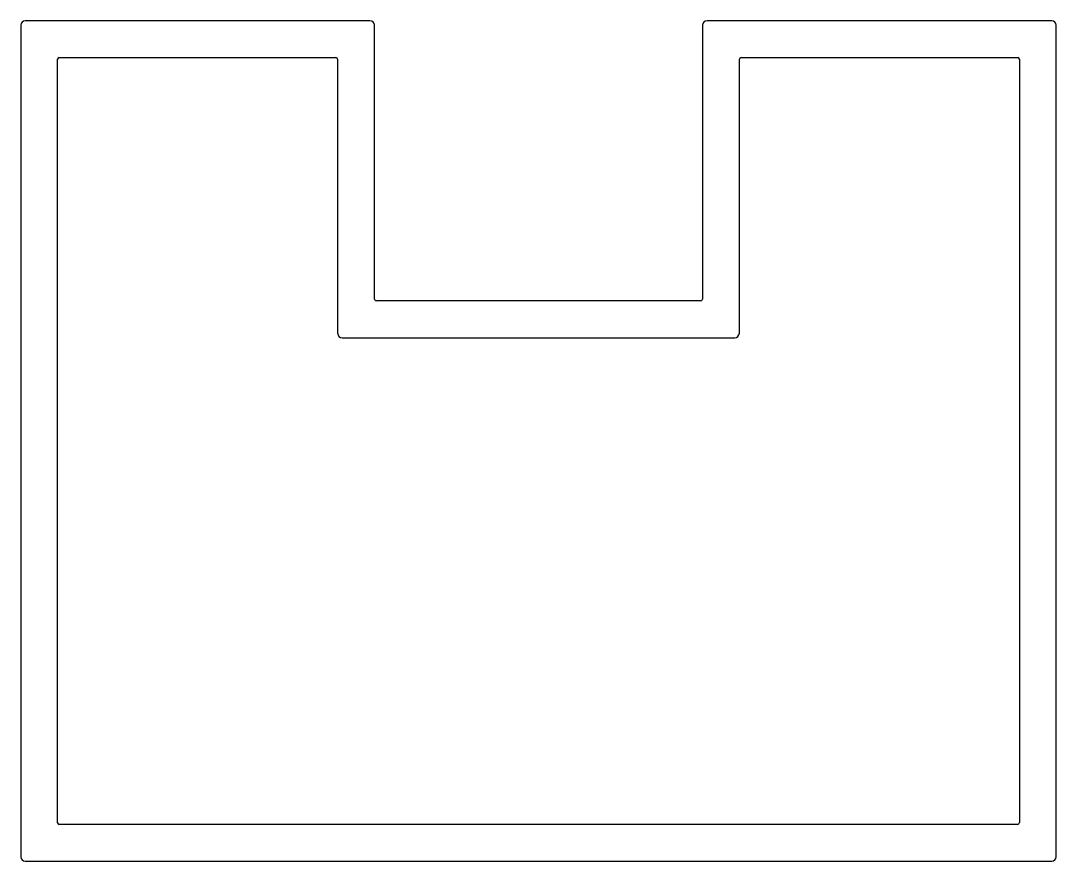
# Model space of a CAD drawing. Extents: x 1153 to 1209.2, y 2296.2 to 2341.8.
import ezdxf

# ---------------------------------------------------------------- set-up
doc = ezdxf.new("R2010")
doc.units = 0
doc.layers.get('0').update_dxf_attribs({"linetype": 'CONTINUOUS'})

msp = doc.modelspace()

# ---------------------------------------------------------------- linework, layer by layer
for p, q in [((1153.043, 2341.513), (1153.043, 2296.413)), ((1171.993, 2341.763), (1153.293, 2341.763)), ((1172.243, 2326.663), (1172.243, 2341.513)), ((1190.043, 2341.513), (1190.043, 2326.663)), ((1208.993, 2341.763), (1190.293, 2341.763)), ((1209.243, 2296.413), (1209.243, 2341.513)), ((1155.043, 2298.254), (1155.043, 2339.671)), ((1155.135, 2339.763), (1170.152, 2339.763)), ((1170.243, 2339.671), (1170.243, 2324.813)), ((1192.043, 2324.813), (1192.043, 2339.671)), ((1192.135, 2339.763), (1207.152, 2339.763)), ((1207.243, 2339.671), (1207.243, 2298.263)), ((1189.943, 2326.563), (1172.343, 2326.563)), ((1170.493, 2324.563), (1191.793, 2324.563)), ((1207.143, 2298.163), (1155.135, 2298.163)), ((1153.293, 2296.163), (1208.993, 2296.163))]:
    msp.add_line(p, q)
for centre, radius, start, end in [((1153.293, 2341.513), 0.25, 90, 180), ((1171.993, 2341.513), 0.25, 0, 90), ((1190.293, 2341.513), 0.25, 90, 180), ((1208.993, 2341.513), 0.25, 0, 90), ((1155.135, 2339.671), 0.0914, 90.0003, 180), ((1170.152, 2339.671), 0.0914, 0, 90), ((1192.135, 2339.671), 0.0914, 90, 180), ((1207.152, 2339.671), 0.0914, 0, 90), ((1172.343, 2326.663), 0.1, 180, 270), ((1189.943, 2326.663), 0.1, 270, 360), ((1170.493, 2324.813), 0.25, 180, 270), ((1191.793, 2324.813), 0.25, 270, 0), ((1155.135, 2298.254), 0.0914, 180.0003, 269.9997), ((1207.143, 2298.263), 0.1, 270.0001, 0), ((1153.293, 2296.413), 0.25, 180, 270), ((1208.993, 2296.413), 0.25, 270, 0)]:
    msp.add_arc(centre, radius, start, end)

doc.saveas('drawing.dxf')
